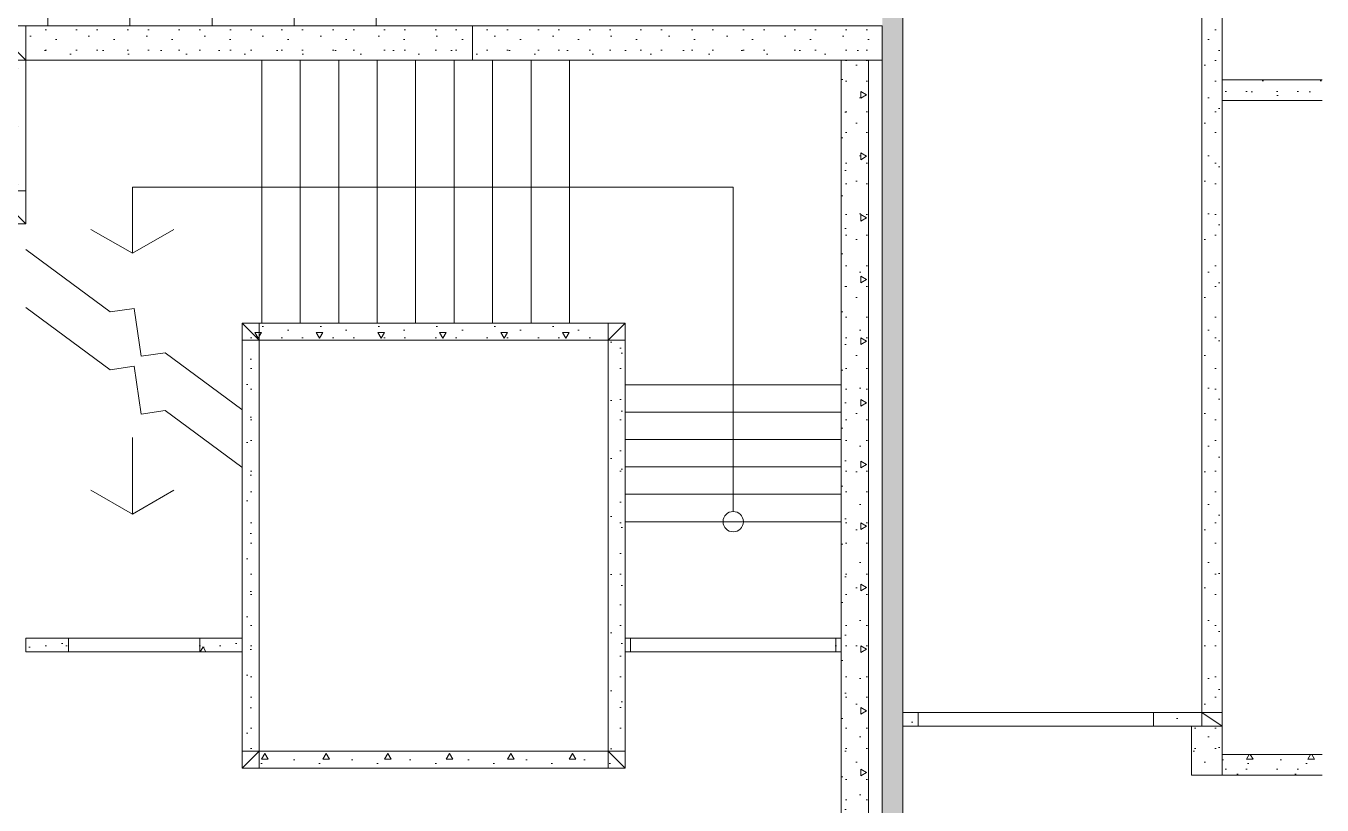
# Model space of a CAD drawing. Header units: millimetres. Extents: x 10620 to 41954, y -5252 to 15780.
# Drawn here: x 32480 to 41954, y 3563 to 9253 of the extents above; entities that cross this region are included whole.
import ezdxf

# ---------------------------------------------------------------- set-up
doc = ezdxf.new("R2010")
doc.units = ezdxf.units.MM
for name, color, linetype, lineweight in [('0_Pen_No__40', 4, 'Continuous', 18), ('A-Des_ Ceiling', 7, 'Continuous', 13), ('A-Des_ Ceiling_Pen_No__89', 123, 'Continuous', 13), ('A-Des_ Walls', 7, 'Continuous', 13), ('A-Des_ Walls_Pen_No__27', 7, 'Continuous', 13), ('A-Des_ Walls_Pen_No__7', 250, 'Continuous', 18), ('A-Des_ Walls_Pen_No__87', 251, 'Continuous', 13), ('L40 Reflected Ceiling Plans_GF Existing Ground Presentation Plan_2_dwg', 8, 'Continuous', 13)]:
    doc.layers.add(name, color=color, linetype=linetype, lineweight=lineweight)
pattern_1 = [(180, (0, 0), (1e-13, 779.423), [48.75, -401.25]), (180, (-225, -389.7), (1e-13, 779.423), [48.75, -401.25]), (240, (0, 0), (-675, 389.711), [48.75, -401.25]), (240, (-450, 0), (-675, 389.711), [48.75, -401.25]), (300, (-48.75, 0), (675, 389.712), [48.75, -401.25]), (300, (-498.75, 0), (675, 389.712), [48.75, -401.25]), (180, (0, -75), (2e-14, 150), [0, -150, 0, -225]), (225, (-75, -75), (-106.066, 106.066), [0, -112.5, 0, -187.5])]
pattern_2 = [(270, (0, 0), (779.423, 5e-14), [48.75, -401.25]), (270, (389.7, -225), (779.423, 5e-14), [48.75, -401.25]), (330, (0, 0), (389.711, 675), [48.75, -401.25]), (330, (0, -450), (389.711, 675), [48.75, -401.25]), (30, (0, -48.75), (-389.711, 675), [48.75, -401.25]), (30, (0, -498.75), (-389.711, 675), [48.75, -401.25]), (270, (75, 0), (150, 9e-15), [0, -150, 0, -225]), (315, (75, -75), (106.066, 106.066), [0, -112.5, 0, -187.5])]
pattern_3 = [(0, (0, 0), (0, 779.423), [48.75, -401.25]), (0, (225, 389.7), (0, 779.423), [48.75, -401.25]), (60, (0, 0), (-675, 389.712), [48.75, -401.25]), (60, (450, 0), (-675, 389.712), [48.75, -401.25]), (120, (48.75, 0), (675, 389.711), [48.75, -401.25]), (120, (498.75, 0), (675, 389.711), [48.75, -401.25]), (0, (0, 75), (0, 150), [0, -150, 0, -225]), (45, (75, 75), (-106.066, 106.066), [0, -112.5, 0, -187.5])]

# ---------------------------------------------------------------- blocks, each defined once
blk = doc.blocks.new('L40 Reflected Ceiling Plans_GF Existing Ground Presentation Plan_2_dwg_Slab_28_4-12208797-Existing Enlarged Layout 2 RCP')
at = {"layer": 'A-Des_ Ceiling'}
h = blk.add_hatch(dxfattribs=at)
h.set_pattern_fill('FP_16', color=9, style=0, pattern_type=2)
h.set_pattern_definition([(0, (23639.7, 4186.64), (0, 600), []), (90, (23639.7, 4186.64), (-600, 4e-14), [])])
h.paths.add_polyline_path([(23739.7, 4008.3), (25919.7, 4008.3), (25919.7, 8113.3), (31899.7, 8113.3), (31899.7, 9068.3), (32084.7, 9253.3), (35174, 9253.3), (35174, 9513.3), (35494, 9513.3), (35494, 10623.3), (30919.7, 10623.3), (30919.7, 9953.3), (24399.7, 9953.3), (24399.7, 13683.3), (23624.7, 13683.3), (23624.7, 14113.3), (21139.7, 14113.3), (21139.7, 13683.3), (20329.7, 13683.3), (20329.7, 9953.3), (18079.7, 9953.3), (18079.7, 8113.3), (23739.7, 8113.3), (23739.7, 4288.3)])
at = {"layer": 'A-Des_ Ceiling_Pen_No__89', "color": 9}
blk.add_line((32229.7, 9253.3), (35174, 9253.3), dxfattribs=at)
blk = doc.blocks.new('L40 Reflected Ceiling Plans_GF Existing Ground Presentation Plan_2_dwg_Wall_71_4-12208932-Existing Enlarged Layout 2 RCP')
at = {"layer": 'A-Des_ Walls'}
h = blk.add_hatch(dxfattribs=at)
h.set_pattern_fill('FP_19', color=9, style=0, pattern_type=2)
h.set_pattern_definition(pattern_1)
h.paths.add_polyline_path([(38439.4, 9003.3), (38739, 9003.3), (38739, 9253.3), (35744, 9253.3), (35744, 9003.3)])
at = {"layer": 'A-Des_ Walls', "color": 9}
for p, q in [((38739, 9003.3), (38739, 9253.3)), ((35744, 9003.3), (38439.4, 9003.3)), ((38439.4, 9003.3), (38639.4, 9003.3)), ((38639.4, 9003.3), (38739, 9003.3))]:
    blk.add_line(p, q, dxfattribs=at)
at = {"layer": 'A-Des_ Walls', "color": 9, "flags": 128}
blk.add_lwpolyline([(38739, 9253.3), (35744, 9253.3), (35744, 9003.3)], dxfattribs=at)
at = {"layer": 'A-Des_ Walls_Pen_No__7', "color": 53}
for p, q in [((38739, 9253.3), (35744, 9253.3)), ((35744, 9003.3), (38439.4, 9003.3)), ((38639.4, 9003.3), (38739, 9003.3))]:
    blk.add_line(p, q, dxfattribs=at)
blk = doc.blocks.new('L40 Reflected Ceiling Plans_GF Existing Ground Presentation Plan_2_dwg_Wall_76_4-12208937-Existing Enlarged Layout 2 RCP')
at = {"layer": 'A-Des_ Walls'}
h = blk.add_hatch(dxfattribs=at)
h.set_pattern_fill('FP_20', color=9, style=0, pattern_type=2)
h.set_pattern_definition(pattern_2)
h.paths.add_polyline_path([(32479.7, 9003.3), (32479.7, 9253.3), (32229.7, 9253.3), (32294.7, 9188.3)])
h = blk.add_hatch(dxfattribs=at)
h.set_pattern_fill('FP_20', color=9, style=0, pattern_type=2)
h.set_pattern_definition(pattern_2)
h.paths.add_polyline_path([(32229.7, 9003.3), (32479.7, 9003.3), (32229.7, 9253.3), (32229.7, 9188.3)])
h = blk.add_hatch(dxfattribs=at)
h.set_pattern_fill('FP_20', color=9, style=0, pattern_type=2)
h.set_pattern_definition(pattern_2)
h.paths.add_polyline_path([(32479.7, 8048.3), (32479.7, 9003.3), (32229.7, 9003.3), (32229.7, 8048.3)])
h = blk.add_hatch(dxfattribs=at)
h.set_pattern_fill('FP_20', color=9, style=0, pattern_type=2)
h.set_pattern_definition(pattern_2)
h.paths.add_polyline_path([(32229.7, 7808.3), (32479.7, 7808.3), (32229.7, 8048.3), (32229.7, 7893.3)])
h = blk.add_hatch(dxfattribs=at)
h.set_pattern_fill('FP_20', color=9, style=0, pattern_type=2)
h.set_pattern_definition(pattern_2)
h.paths.add_polyline_path([(32479.7, 7808.3), (32479.7, 8048.3), (32229.7, 8048.3), (32391.2, 7893.3)])
at = {"layer": 'A-Des_ Walls', "color": 9}
for p, q in [((32229.7, 9253.3), (32229.7, 9188.3)), ((32479.7, 9003.3), (32479.7, 9253.3))]:
    blk.add_line(p, q, dxfattribs=at)
at = {"layer": 'A-Des_ Walls', "color": 9, "flags": 128}
for points in [[(32479.7, 9253.3), (32229.7, 9253.3), (32479.7, 9003.3)], [(32479.7, 8048.3), (32479.7, 7808.3), (32229.7, 8048.3), (32479.7, 8048.3), (32229.7, 8048.3), (32229.7, 9003.3), (32479.7, 9003.3), (32229.7, 9253.3)], [(32229.7, 9188.3), (32229.7, 9003.3), (32479.7, 9003.3), (32479.7, 8048.3)]]:
    blk.add_lwpolyline(points, dxfattribs=at)
blk.add_lwpolyline([(32229.7, 8048.3), (32229.7, 7808.3), (32479.7, 7808.3)], close=True, dxfattribs=at)
at = {"layer": 'A-Des_ Walls_Pen_No__7', "color": 53}
for p, q in [((32229.7, 9188.3), (32229.7, 9253.3)), ((32229.7, 9253.3), (32479.7, 9253.3)), ((32229.7, 8048.3), (32229.7, 9188.3))]:
    blk.add_line(p, q, dxfattribs=at)
at = {"layer": 'A-Des_ Walls_Pen_No__7', "color": 53, "flags": 128}
blk.add_lwpolyline([(32479.7, 9003.3), (32479.7, 7808.3), (32229.7, 7808.3)], dxfattribs=at)
blk = doc.blocks.new('L40 Reflected Ceiling Plans_GF Existing Ground Presentation Plan_2_dwg_Wall_77_4-12208939-Existing Enlarged Layout 2 RCP')
at = {"layer": 'A-Des_ Walls'}
h = blk.add_hatch(dxfattribs=at)
h.set_pattern_fill('FP_20', color=9, style=0, pattern_type=2)
h.set_pattern_definition(pattern_2)
h.paths.add_polyline_path([(38889, 3430.8), (38889, 14053.3), (38739, 14053.3), (38739, 3430.8)])
at = {"layer": 'A-Des_ Walls', "color": 9}
blk.add_line((38889, 4139.1), (38889, 4239.1), dxfattribs=at)
at = {"layer": 'A-Des_ Walls', "color": 9, "flags": 128}
for points in [[(38889, 4239.1), (38889, 14053.3), (38739, 14053.3)], [(38739, 9253.3), (38739, 3430.8), (38889, 3430.8), (38889, 4139.1)]]:
    blk.add_lwpolyline(points, dxfattribs=at)
at = {"layer": 'A-Des_ Walls_Pen_No__27', "color": 9}
for p, q in [((38889, 14053.3), (38889, 4239.1)), ((38889, 4239.1), (38889, 4139.1))]:
    blk.add_line(p, q, dxfattribs=at)
at = {"layer": 'A-Des_ Walls_Pen_No__27', "color": 9, "flags": 128}
blk.add_lwpolyline([(38889, 4139.1), (38889, 3430.8), (38739, 3430.8), (38739, 9003.3)], dxfattribs=at)
blk = doc.blocks.new('L40 Reflected Ceiling Plans_GF Existing Ground Presentation Plan_2_dwg_Wall_80_4-12208942-Existing Enlarged Layout 2 RCP')
at = {"layer": 'A-Des_ Walls'}
h = blk.add_hatch(dxfattribs=at)
h.set_pattern_fill('FP_19', color=9, style=0, pattern_type=2)
h.set_pattern_definition(pattern_1)
h.paths.add_polyline_path([(34120.7, 9003.3), (35744, 9003.3), (35744, 9253.3), (32479.7, 9253.3), (32479.7, 9003.3)])
at = {"layer": 'A-Des_ Walls', "color": 9}
blk.add_line((35744, 9253.3), (35494, 9253.3), dxfattribs=at)
at = {"layer": 'A-Des_ Walls', "color": 9, "flags": 128}
for points in [[(32479.7, 9003.3), (35744, 9003.3), (35744, 9253.3)], [(35494, 9253.3), (32479.7, 9253.3), (32479.7, 9003.3)]]:
    blk.add_lwpolyline(points, dxfattribs=at)
at = {"layer": 'A-Des_ Walls_Pen_No__7', "color": 53}
for p, q in [((35494, 9253.3), (32479.7, 9253.3)), ((35744, 9253.3), (35699, 9253.3))]:
    blk.add_line(p, q, dxfattribs=at)
at = {"layer": 'A-Des_ Walls_Pen_No__7', "color": 53, "flags": 128}
blk.add_lwpolyline([(32479.7, 9003.3), (35744, 9003.3), (35744, 9253.3)], dxfattribs=at)
blk = doc.blocks.new('L40 Reflected Ceiling Plans_GF Existing Ground Presentation Plan_2_dwg_Wall_109_4-12208976-Existing Enlarged Layout 2 RCP')
at = {"layer": 'A-Des_ Walls'}
h = blk.add_hatch(dxfattribs=at)
h.set_pattern_fill('FP_20', color=9, style=0, pattern_type=2)
h.set_pattern_definition(pattern_2)
h.paths.add_polyline_path([(41224.2, 3781.9), (41224.2, 4139.1), (40999.2, 4139.1), (40999.2, 3781.9)])
at = {"layer": 'A-Des_ Walls', "color": 9}
for p, q in [((41224.2, 4139.1), (40999.2, 4139.1)), ((41224.2, 3931.9), (41224.2, 4139.1)), ((41224.2, 3781.9), (41224.2, 3931.9))]:
    blk.add_line(p, q, dxfattribs=at)
at = {"layer": 'A-Des_ Walls', "color": 9, "flags": 128}
blk.add_lwpolyline([(40999.2, 4139.1), (40999.2, 3781.9), (41224.2, 3781.9)], dxfattribs=at)
at = {"layer": 'A-Des_ Walls_Pen_No__27', "color": 9}
for p, q in [((41224.2, 3931.9), (41224.2, 4139.1)), ((41224.2, 3781.9), (41224.2, 3931.9))]:
    blk.add_line(p, q, dxfattribs=at)
at = {"layer": 'A-Des_ Walls_Pen_No__27', "color": 9, "flags": 128}
blk.add_lwpolyline([(40999.2, 4139.1), (40999.2, 3781.9), (41224.2, 3781.9)], dxfattribs=at)
blk = doc.blocks.new('L40 Reflected Ceiling Plans_GF Existing Ground Presentation Plan_2_dwg_Wall_128_4-12209018-Existing Enlarged Layout 2 RCP')
at = {"layer": 'A-Des_ Walls'}
h = blk.add_hatch(dxfattribs=at)
h.set_pattern_fill('FP_20', color=9, style=0, pattern_type=2)
h.set_pattern_definition(pattern_2)
h.paths.add_polyline_path([(38639.4, 3430.8), (38639.4, 9003.3), (38439.4, 9003.3), (38439.4, 3430.8)])
at = {"layer": 'A-Des_ Walls', "color": 9, "flags": 128}
blk.add_lwpolyline([(38439.4, 9003.3), (38439.4, 3430.8), (38499.4, 3430.8), (38519.4, 3430.8), (38639.4, 3430.8), (38639.4, 9003.3)], close=True, dxfattribs=at)
at = {"layer": 'A-Des_ Walls_Pen_No__27', "color": 9, "flags": 128}
blk.add_lwpolyline([(38499.4, 3430.8), (38439.4, 3430.8), (38439.4, 9003.3), (38639.4, 9003.3), (38639.4, 3430.8), (38519.4, 3430.8)], dxfattribs=at)
blk = doc.blocks.new('L40 Reflected Ceiling Plans_GF Existing Ground Presentation Plan_2_dwg_Wall_131_4-12209022-Existing Enlarged Layout 2 RCP')
at = {"layer": 'A-Des_ Walls'}
h = blk.add_hatch(dxfattribs=at)
h.set_pattern_fill('FP_1', color=9, style=0, pattern_type=2)
h.set_pattern_definition(pattern_3)
h.paths.add_polyline_path([(41953.8, 8709.5), (41953.8, 8859.5), (41224.2, 8859.5), (41224.2, 8709.5)])
at = {"layer": 'A-Des_ Walls', "color": 9}
for p, q in [((41224.2, 8859.5), (41224.2, 8709.5)), ((41953.8, 8859.5), (41224.2, 8859.5)), ((41224.2, 8709.5), (41953.8, 8709.5))]:
    blk.add_line(p, q, dxfattribs=at)
at = {"layer": 'A-Des_ Walls_Pen_No__27', "color": 9}
for p, q in [((41224.2, 8859.5), (41224.2, 8709.5)), ((41953.8, 8859.5), (41224.2, 8859.5)), ((41224.2, 8709.5), (41953.8, 8709.5))]:
    blk.add_line(p, q, dxfattribs=at)
blk = doc.blocks.new('L40 Reflected Ceiling Plans_GF Existing Ground Presentation Plan_2_dwg_Wall_132_4-12209023-Existing Enlarged Layout 2 RCP')
at = {"layer": 'A-Des_ Walls'}
h = blk.add_hatch(dxfattribs=at)
h.set_pattern_fill('FP_1', color=9, style=0, pattern_type=2)
h.set_pattern_definition(pattern_3)
h.paths.add_polyline_path([(41224.2, 3781.9), (41953.8, 3781.9), (41953.8, 3931.9), (41224.2, 3931.9)])
at = {"layer": 'A-Des_ Walls', "color": 9, "flags": 128}
blk.add_lwpolyline([(41953.8, 3931.9), (41224.2, 3931.9), (41224.2, 3781.9), (41953.8, 3781.9)], dxfattribs=at)
at = {"layer": 'A-Des_ Walls_Pen_No__27', "color": 9, "flags": 128}
blk.add_lwpolyline([(41953.8, 3931.9), (41224.2, 3931.9), (41224.2, 3781.9), (41953.8, 3781.9)], dxfattribs=at)
blk = doc.blocks.new('L40 Reflected Ceiling Plans_GF Existing Ground Presentation Plan_2_dwg_Wall_137_4-12209031-Existing Enlarged Layout 2 RCP')
at = {"layer": 'A-Des_ Walls'}
h = blk.add_hatch(dxfattribs=at)
h.set_pattern_fill('FP_19', color=9, style=0, pattern_type=2)
h.set_pattern_definition(pattern_1)
h.paths.add_polyline_path([(39001.2, 4139.1), (39001.2, 4239.1), (38889, 4239.1), (38889, 4139.1)])
h = blk.add_hatch(dxfattribs=at)
h.set_pattern_fill('FP_19', color=9, style=0, pattern_type=2)
h.set_pattern_definition(pattern_1)
h.paths.add_polyline_path([(41074.2, 4139.1), (41074.2, 4239.1), (40721.2, 4239.1), (40721.2, 4139.1)])
at = {"layer": 'A-Des_ Walls', "color": 9}
blk.add_line((41074.2, 4139.1), (41074.2, 4239.1), dxfattribs=at)
at = {"layer": 'A-Des_ Walls', "color": 9, "flags": 128}
for points in [[(38889, 4239.1), (38889, 4139.1), (39001.2, 4139.1), (39001.2, 4239.1), (38889, 4239.1)], [(41074.2, 4239.1), (40721.2, 4239.1), (40721.2, 4139.1), (41074.2, 4139.1)]]:
    blk.add_lwpolyline(points, dxfattribs=at)
at = {"layer": 'A-Des_ Walls_Pen_No__27', "color": 9, "flags": 128}
for points in [[(39001.2, 4139.1), (38889, 4139.1), (38889, 4239.1), (39001.2, 4239.1), (39001.2, 4139.1)], [(41074.2, 4239.1), (40721.2, 4239.1), (40721.2, 4139.1), (40999.2, 4139.1)]]:
    blk.add_lwpolyline(points, dxfattribs=at)
at = {"layer": 'A-Des_ Walls_Pen_No__87', "color": 9, "flags": 128}
for points in [[(40721.2, 4239.1), (39861.2, 4239.1), (39001.2, 4239.1)], [(39001.2, 4139.1), (39861.2, 4139.1), (40721.2, 4139.1)]]:
    blk.add_lwpolyline(points, dxfattribs=at)
blk = doc.blocks.new('L40 Reflected Ceiling Plans_GF Existing Ground Presentation Plan_2_dwg_Wall_138_4-12209033-Existing Enlarged Layout 2 RCP')
at = {"layer": 'A-Des_ Walls'}
h = blk.add_hatch(dxfattribs=at)
h.set_pattern_fill('FP_1', color=9, style=0, pattern_type=2)
h.set_pattern_definition(pattern_3)
h.paths.add_polyline_path([(32789.9, 4682.7), (32789.9, 4782.7), (32479.7, 4782.7), (32479.7, 4682.7)])
h = blk.add_hatch(dxfattribs=at)
h.set_pattern_fill('FP_1', color=9, style=0, pattern_type=2)
h.set_pattern_definition(pattern_3)
h.paths.add_polyline_path([(34059.9, 4682.7), (34059.9, 4782.7), (33749.9, 4782.7), (33749.9, 4682.7)])
at = {"layer": 'A-Des_ Walls', "color": 9}
blk.add_line((34059.9, 4682.7), (34059.9, 4782.7), dxfattribs=at)
at = {"layer": 'A-Des_ Walls', "color": 9, "flags": 128}
blk.add_lwpolyline([(32479.7, 4782.7), (32479.7, 4682.7), (32789.9, 4682.7), (32789.9, 4782.7)], close=True, dxfattribs=at)
blk.add_lwpolyline([(34059.9, 4782.7), (33749.9, 4782.7), (33749.9, 4682.7), (34059.9, 4682.7)], dxfattribs=at)
at = {"layer": 'A-Des_ Walls_Pen_No__27', "color": 9, "flags": 128}
for points in [[(32479.7, 4682.7), (32789.9, 4682.7), (32789.9, 4782.7), (32479.7, 4782.7)], [(34059.9, 4682.7), (33749.9, 4682.7), (33749.9, 4782.7), (34059.9, 4782.7)]]:
    blk.add_lwpolyline(points, dxfattribs=at)
at = {"layer": 'A-Des_ Walls_Pen_No__87', "color": 9, "flags": 128}
for points in [[(33749.9, 4782.7), (33269.9, 4782.7), (32789.9, 4782.7)], [(32789.9, 4682.7), (33269.9, 4682.7), (33749.9, 4682.7)]]:
    blk.add_lwpolyline(points, dxfattribs=at)
blk = doc.blocks.new('L40 Reflected Ceiling Plans_GF Existing Ground Presentation Plan_2_dwg_Wall_139_4-12209035-Existing Enlarged Layout 2 RCP')
at = {"layer": 'A-Des_ Walls'}
h = blk.add_hatch(dxfattribs=at)
h.set_pattern_fill('FP_1', color=9, style=0, pattern_type=2)
h.set_pattern_definition(pattern_3)
h.paths.add_polyline_path([(38398.5, 4682.7), (38437.4, 4682.7), (38437.4, 4782.7), (38398.5, 4782.7)])
at = {"layer": 'A-Des_ Walls', "color": 9}
blk.add_line((36859.5, 4782.7), (36859.5, 4682.7), dxfattribs=at)
at = {"layer": 'A-Des_ Walls', "color": 9, "flags": 128}
blk.add_lwpolyline([(36859.5, 4682.7), (36898.5, 4682.7), (36898.5, 4782.7), (36859.5, 4782.7)], dxfattribs=at)
blk.add_lwpolyline([(38398.5, 4682.7), (38437.4, 4682.7), (38437.4, 4782.7), (38398.5, 4782.7)], close=True, dxfattribs=at)
at = {"layer": 'A-Des_ Walls_Pen_No__27', "color": 9, "flags": 128}
for points in [[(36859.5, 4682.7), (36898.5, 4682.7), (36898.5, 4782.7), (36859.5, 4782.7)], [(38398.5, 4782.7), (38437.4, 4782.7), (38437.4, 4682.7), (38398.5, 4682.7), (38398.5, 4782.7)]]:
    blk.add_lwpolyline(points, dxfattribs=at)
at = {"layer": 'A-Des_ Walls_Pen_No__87', "color": 9, "flags": 128}
for points in [[(38398.5, 4782.7), (37648.5, 4782.7), (36898.5, 4782.7)], [(36898.5, 4682.7), (37648.5, 4682.7), (38398.5, 4682.7)]]:
    blk.add_lwpolyline(points, dxfattribs=at)
blk = doc.blocks.new('L40 Reflected Ceiling Plans_GF Existing Ground Presentation Plan_2_dwg_Wall_140_4-12209036-Existing Enlarged Layout 2 RCP')
at = {"layer": 'A-Des_ Walls'}
h = blk.add_hatch(dxfattribs=at)
h.set_pattern_fill('FP_1', color=9, style=0, pattern_type=2)
h.set_pattern_definition(pattern_3)
h.paths.add_polyline_path([(36734.5, 3832.7), (36734.5, 3957.7), (34184.9, 3957.7), (34184.9, 3832.7)])
h = blk.add_hatch(dxfattribs=at)
h.set_pattern_fill('FP_1', color=9, style=0, pattern_type=2)
h.set_pattern_definition(pattern_3)
h.paths.add_polyline_path([(36859.5, 3832.7), (36734.5, 3957.7), (36734.5, 3832.7)])
at = {"layer": 'A-Des_ Walls', "color": 9}
for p, q in [((34184.9, 3957.7), (34059.9, 3957.7)), ((36859.5, 3957.7), (36734.5, 3957.7))]:
    blk.add_line(p, q, dxfattribs=at)
at = {"layer": 'A-Des_ Walls', "color": 9, "flags": 128}
for points in [[(34059.9, 3957.7), (34059.9, 3832.7), (34184.9, 3957.7)], [(36734.5, 3957.7), (36859.5, 3832.7), (36859.5, 3957.7)]]:
    blk.add_lwpolyline(points, dxfattribs=at)
for points in [[(34184.9, 3957.7), (34059.9, 3832.7), (34184.9, 3832.7)], [(36734.5, 3957.7), (34184.9, 3957.7), (34184.9, 3832.7), (36734.5, 3832.7)], [(36734.5, 3832.7), (36859.5, 3832.7), (36734.5, 3957.7)]]:
    blk.add_lwpolyline(points, close=True, dxfattribs=at)
at = {"layer": 'A-Des_ Walls_Pen_No__27', "color": 9}
blk.add_line((36734.5, 3957.7), (34184.9, 3957.7), dxfattribs=at)
at = {"layer": 'A-Des_ Walls_Pen_No__27', "color": 9, "flags": 128}
blk.add_lwpolyline([(34059.9, 3957.7), (34059.9, 3832.7), (36859.5, 3832.7), (36859.5, 3957.7)], dxfattribs=at)
blk = doc.blocks.new('L40 Reflected Ceiling Plans_GF Existing Ground Presentation Plan_2_dwg_Wall_141_4-12209037-Existing Enlarged Layout 2 RCP')
at = {"layer": 'A-Des_ Walls'}
h = blk.add_hatch(dxfattribs=at)
h.set_pattern_fill('FP_21', color=9, style=0, pattern_type=2)
h.set_pattern_definition([(90, (0, 0), (-779.423, 5e-14), [48.75, -401.25]), (90, (-389.7, 225), (-779.423, 5e-14), [48.75, -401.25]), (150, (0, 0), (389.711, 675), [48.75, -401.25]), (150, (0, 450), (389.711, 675), [48.75, -401.25]), (210, (0, 48.75), (-389.711, 675), [48.75, -401.25]), (210, (0, 498.75), (-389.711, 675), [48.75, -401.25]), (90, (-75, 0), (-150, 9e-15), [0, -150, 0, -225]), (135, (-75, 75), (106.066, 106.066), [0, -112.5, 0, -187.5])])
h.paths.add_polyline_path([(36859.5, 3957.7), (36859.5, 6957.3), (36734.5, 6957.3), (36734.5, 3957.7)])
at = {"layer": 'A-Des_ Walls', "color": 9}
blk.add_line((36734.5, 7082.3), (36734.5, 6957.3), dxfattribs=at)
at = {"layer": 'A-Des_ Walls', "color": 9, "flags": 128}
blk.add_lwpolyline([(36734.5, 6957.3), (36859.5, 7082.3), (36734.5, 7082.3)], dxfattribs=at)
blk.add_lwpolyline([(36734.5, 6957.3), (36734.5, 3957.7), (36859.5, 3957.7), (36859.5, 6957.3), (36734.5, 6957.3), (36859.5, 6957.3), (36859.5, 7082.3)], close=True, dxfattribs=at)
at = {"layer": 'A-Des_ Walls_Pen_No__27', "color": 9}
for p, q in [((36734.5, 6957.3), (36734.5, 3957.7)), ((36859.5, 3957.7), (36859.5, 4682.7))]:
    blk.add_line(p, q, dxfattribs=at)
at = {"layer": 'A-Des_ Walls_Pen_No__27', "color": 9, "flags": 128}
blk.add_lwpolyline([(36859.5, 4782.7), (36859.5, 7082.3), (36734.5, 7082.3)], dxfattribs=at)
blk = doc.blocks.new('L40 Reflected Ceiling Plans_GF Existing Ground Presentation Plan_2_dwg_Wall_142_4-12209038-Existing Enlarged Layout 2 RCP')
at = {"layer": 'A-Des_ Walls'}
h = blk.add_hatch(dxfattribs=at)
h.set_pattern_fill('FP_19', color=9, style=0, pattern_type=2)
h.set_pattern_definition(pattern_1)
h.paths.add_polyline_path([(34059.9, 6957.3), (34184.9, 6957.3), (34059.9, 7082.3)])
h = blk.add_hatch(dxfattribs=at)
h.set_pattern_fill('FP_19', color=9, style=0, pattern_type=2)
h.set_pattern_definition(pattern_1)
h.paths.add_polyline_path([(34184.9, 6957.3), (34184.9, 7082.3), (34059.9, 7082.3), (34120.7, 7021.5)])
h = blk.add_hatch(dxfattribs=at)
h.set_pattern_fill('FP_19', color=9, style=0, pattern_type=2)
h.set_pattern_definition(pattern_1)
h.paths.add_polyline_path([(36734.5, 6957.3), (36734.5, 7082.3), (34184.9, 7082.3), (34184.9, 6957.3)])
at = {"layer": 'A-Des_ Walls', "color": 9}
blk.add_line((34059.9, 6957.3), (34184.9, 6957.3), dxfattribs=at)
at = {"layer": 'A-Des_ Walls', "color": 9, "flags": 128}
blk.add_lwpolyline([(34184.9, 6957.3), (34059.9, 7082.3), (34059.9, 6957.3)], dxfattribs=at)
for points in [[(34184.9, 7082.3), (34059.9, 7082.3), (34184.9, 6957.3)], [(34184.9, 6957.3), (36734.5, 6957.3), (36734.5, 7082.3), (34184.9, 7082.3)]]:
    blk.add_lwpolyline(points, close=True, dxfattribs=at)
at = {"layer": 'A-Des_ Walls_Pen_No__27', "color": 9}
blk.add_line((34184.9, 6957.3), (36734.5, 6957.3), dxfattribs=at)
at = {"layer": 'A-Des_ Walls_Pen_No__27', "color": 9, "flags": 128}
blk.add_lwpolyline([(36734.5, 7082.3), (34059.9, 7082.3), (34059.9, 6957.3)], dxfattribs=at)
blk = doc.blocks.new('L40 Reflected Ceiling Plans_GF Existing Ground Presentation Plan_2_dwg_Wall_143_4-12209039-Existing Enlarged Layout 2 RCP')
at = {"layer": 'A-Des_ Walls'}
h = blk.add_hatch(dxfattribs=at)
h.set_pattern_fill('FP_20', color=9, style=0, pattern_type=2)
h.set_pattern_definition(pattern_2)
h.paths.add_polyline_path([(34184.9, 3957.7), (34184.9, 6957.3), (34059.9, 6957.3), (34059.9, 3957.7), (34120.7, 3957.7)])
at = {"layer": 'A-Des_ Walls', "color": 9, "flags": 128}
blk.add_lwpolyline([(34184.9, 3957.7), (34184.9, 6957.3), (34059.9, 6957.3), (34059.9, 3957.7)], close=True, dxfattribs=at)
at = {"layer": 'A-Des_ Walls_Pen_No__27', "color": 9}
for p, q in [((34059.9, 6957.3), (34059.9, 4782.7)), ((34184.9, 3957.7), (34184.9, 6957.3)), ((34059.9, 4682.7), (34059.9, 3957.7))]:
    blk.add_line(p, q, dxfattribs=at)
blk = doc.blocks.new('L40 Reflected Ceiling Plans_GF Existing Ground Presentation Plan_2_dwg_Wall_147_4-12209045-Existing Enlarged Layout 2 RCP')
at = {"layer": 'A-Des_ Walls'}
h = blk.add_hatch(dxfattribs=at)
h.set_pattern_fill('FP_20', color=9, style=0, pattern_type=2)
h.set_pattern_definition(pattern_2)
h.paths.add_polyline_path([(41224.2, 12317.2), (41224.2, 14388), (41074.2, 14388), (41074.2, 12317.2)])
h = blk.add_hatch(dxfattribs=at)
h.set_pattern_fill('FP_20', color=9, style=0, pattern_type=2)
h.set_pattern_definition(pattern_2)
h.paths.add_polyline_path([(41074.2, 4239.1), (41224.2, 4239.1), (41224.2, 11407.2), (41074.2, 11407.2), (41074.2, 5264)])
at = {"layer": 'A-Des_ Walls', "color": 9, "flags": 128}
for points in [[(41074.2, 12317.2), (41224.2, 12317.2), (41224.2, 14388), (41074.2, 14388)], [(41224.2, 4239.1), (41224.2, 4139.1), (41074.2, 4239.1), (41074.2, 4139.1), (41224.2, 4139.1), (41074.2, 4239.1), (41224.2, 4239.1), (41224.2, 11407.2), (41074.2, 11407.2), (41074.2, 4239.1)]]:
    blk.add_lwpolyline(points, close=True, dxfattribs=at)
at = {"layer": 'A-Des_ Walls_Pen_No__27', "color": 9, "flags": 128}
for points in [[(41224.2, 14388), (41224.2, 12317.2), (41074.2, 12317.2), (41074.2, 14388), (41224.2, 14388)], [(41074.2, 4239.1), (41074.2, 11407.2), (41224.2, 11407.2), (41224.2, 4139.1)]]:
    blk.add_lwpolyline(points, dxfattribs=at)
at = {"layer": 'A-Des_ Walls_Pen_No__87', "color": 9}
for p, q in [((41074.2, 15780.4), (41074.2, 14388)), ((41224.2, 14388), (41224.2, 15780.4))]:
    blk.add_line(p, q, dxfattribs=at)
at = {"layer": 'A-Des_ Walls_Pen_No__87', "color": 9, "flags": 128}
for points in [[(41074.2, 12317.2), (41074.2, 11862.2), (41074.2, 11407.2)], [(41224.2, 11407.2), (41224.2, 11862.2), (41224.2, 12317.2)]]:
    blk.add_lwpolyline(points, dxfattribs=at)
blk = doc.blocks.new('L40 Reflected Ceiling Plans_GF Existing Ground Presentation Plan_2_dwg-12074158-Existing Enlarged Layout 2 RCP')
at = {"layer": '0_Pen_No__40', "color": 53}
for p, q in [((34203.4, 7082.3), (34203.4, 9003.3)), ((34484.6, 7082.3), (34484.6, 9003.3)), ((34765.9, 7082.3), (34765.9, 9003.3)), ((35047.1, 7082.3), (35047.1, 9003.3)), ((35328.4, 7082.3), (35328.4, 9003.3)), ((35609.6, 7082.3), (35609.6, 9003.3)), ((35890.9, 7082.3), (35890.9, 9003.3)), ((36172.1, 7082.3), (36172.1, 9003.3)), ((36453.4, 7082.3), (36453.4, 9003.3)), ((36859.5, 6632.7), (38439.4, 6632.7)), ((36859.5, 6432.7), (38439.4, 6432.7)), ((36859.5, 6232.7), (38439.4, 6232.7)), ((36859.5, 6032.7), (38439.4, 6032.7)), ((33258.3, 5687.4), (33561.4, 5862.4)), ((36859.5, 5832.7), (38439.4, 5832.7)), ((36859.5, 5632.7), (37575.3, 5632.7)), ((37555.1, 5632.7), (38439.4, 5632.7))]:
    blk.add_line(p, q, dxfattribs=at)
at = {"layer": '0_Pen_No__40', "color": 53, "flags": 128}
for points in [[(33258.3, 7592.6), (33258.3, 8075.6), (37649.4, 8075.6), (37649.4, 5706.9)], [(32955.2, 7767.6), (33258.3, 7592.6), (33561.4, 7767.6)], [(34057.7, 6451.1), (33496.7, 6866.5), (33321.8, 6840.4), (33269.7, 7190.1), (33094.8, 7164.1), (32479.7, 7619.5)], [(34057.7, 6029.6), (33496.7, 6445.1), (33321.8, 6419), (33269.7, 6768.7), (33094.8, 6742.6), (32479.7, 7198.1)], [(32955.2, 5862.4), (33258.3, 5687.4), (33258.3, 6247.9)]]:
    blk.add_lwpolyline(points, dxfattribs=at)
at = {"layer": '0_Pen_No__40', "color": 53}
blk.add_circle((37649.4, 5632.7), 74.2, dxfattribs=at)
for name in ['L40 Reflected Ceiling Plans_GF Existing Ground Presentation Plan_2_dwg_Wall_147_4-12209045-Existing Enlarged Layout 2 RCP', 'L40 Reflected Ceiling Plans_GF Existing Ground Presentation Plan_2_dwg_Slab_28_4-12208797-Existing Enlarged Layout 2 RCP', 'L40 Reflected Ceiling Plans_GF Existing Ground Presentation Plan_2_dwg_Wall_77_4-12208939-Existing Enlarged Layout 2 RCP', 'L40 Reflected Ceiling Plans_GF Existing Ground Presentation Plan_2_dwg_Wall_76_4-12208937-Existing Enlarged Layout 2 RCP', 'L40 Reflected Ceiling Plans_GF Existing Ground Presentation Plan_2_dwg_Wall_80_4-12208942-Existing Enlarged Layout 2 RCP', 'L40 Reflected Ceiling Plans_GF Existing Ground Presentation Plan_2_dwg_Wall_71_4-12208932-Existing Enlarged Layout 2 RCP', 'L40 Reflected Ceiling Plans_GF Existing Ground Presentation Plan_2_dwg_Wall_128_4-12209018-Existing Enlarged Layout 2 RCP', 'L40 Reflected Ceiling Plans_GF Existing Ground Presentation Plan_2_dwg_Wall_131_4-12209022-Existing Enlarged Layout 2 RCP', 'L40 Reflected Ceiling Plans_GF Existing Ground Presentation Plan_2_dwg_Wall_142_4-12209038-Existing Enlarged Layout 2 RCP', 'L40 Reflected Ceiling Plans_GF Existing Ground Presentation Plan_2_dwg_Wall_141_4-12209037-Existing Enlarged Layout 2 RCP', 'L40 Reflected Ceiling Plans_GF Existing Ground Presentation Plan_2_dwg_Wall_143_4-12209039-Existing Enlarged Layout 2 RCP', 'L40 Reflected Ceiling Plans_GF Existing Ground Presentation Plan_2_dwg_Wall_138_4-12209033-Existing Enlarged Layout 2 RCP', 'L40 Reflected Ceiling Plans_GF Existing Ground Presentation Plan_2_dwg_Wall_139_4-12209035-Existing Enlarged Layout 2 RCP', 'L40 Reflected Ceiling Plans_GF Existing Ground Presentation Plan_2_dwg_Wall_137_4-12209031-Existing Enlarged Layout 2 RCP', 'L40 Reflected Ceiling Plans_GF Existing Ground Presentation Plan_2_dwg_Wall_109_4-12208976-Existing Enlarged Layout 2 RCP', 'L40 Reflected Ceiling Plans_GF Existing Ground Presentation Plan_2_dwg_Wall_140_4-12209036-Existing Enlarged Layout 2 RCP', 'L40 Reflected Ceiling Plans_GF Existing Ground Presentation Plan_2_dwg_Wall_132_4-12209023-Existing Enlarged Layout 2 RCP']:
    blk.add_blockref(name, (0, 0))

msp = doc.modelspace()

# ---------------------------------------------------------------- block references
at = {"layer": 'L40 Reflected Ceiling Plans_GF Existing Ground Presentation Plan_2_dwg', "color": 9}
msp.add_blockref('L40 Reflected Ceiling Plans_GF Existing Ground Presentation Plan_2_dwg-12074158-Existing Enlarged Layout 2 RCP', (0, 0), dxfattribs=at)

doc.saveas('drawing.dxf')
